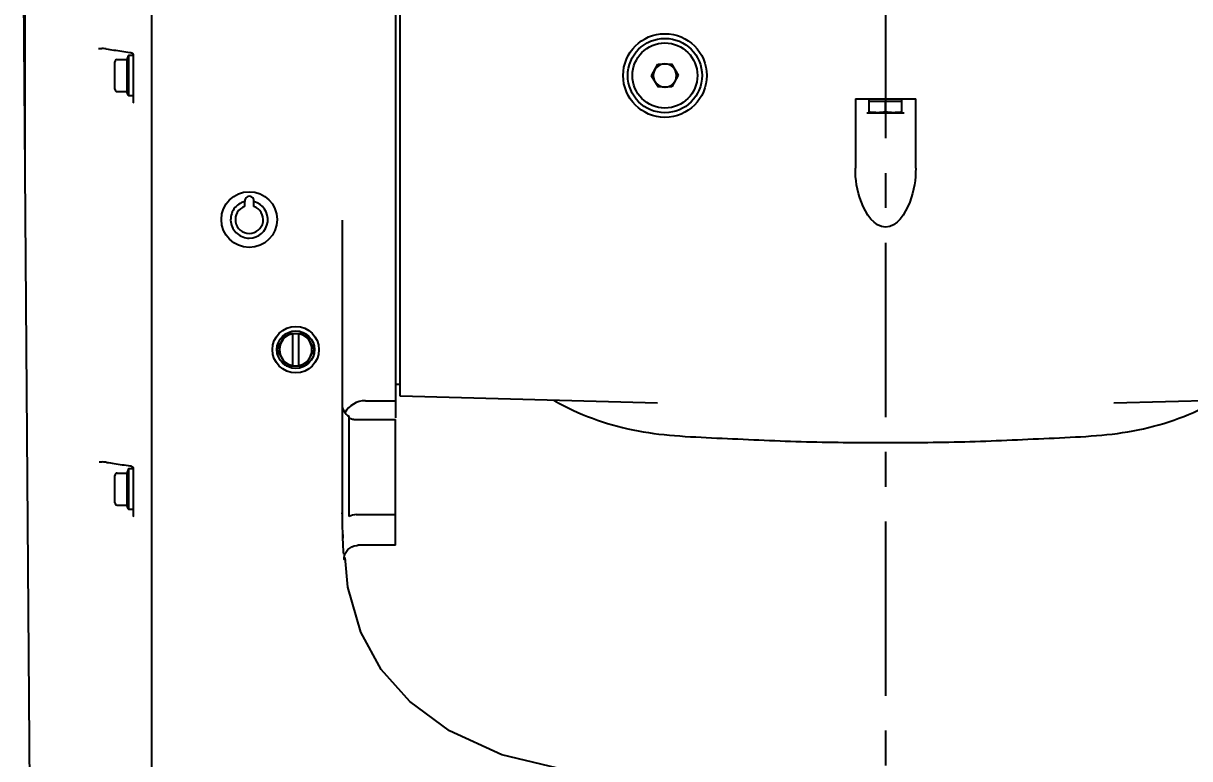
# Model space of a CAD drawing. Header units: millimetres. Extents: x 5828 to 6704, y 123 to 421.
# Drawn here: x 6493.7 to 6506.25, y 268.42 to 276.33 of the extents above; entities that cross this region are included whole.
import ezdxf

# ---------------------------------------------------------------- set-up
doc = ezdxf.new("R2010")
doc.units = ezdxf.units.MM
doc.linetypes.add('BANKLINE1', pattern=[5.5, 4, -1.5])
doc.linetypes.add('CENTER', pattern=[0.6, 0.375, -0.075, 0.075, -0.075])
for name, color, linetype in [('00_COMPONENTS', 7, 'BANKLINE1'), ('DIM', 7, 'Continuous'), ('外形图', 7, 'Continuous')]:
    doc.layers.add(name, color=color, linetype=linetype)
doc.styles.add('微软雅黑', font='msyh.ttc', dxfattribs={"height": 2.1})
doc.dimstyles.new('尺寸标注_1_20比例', dxfattribs={"dimtxt": 2.1, "dimasz": 1.7, "dimexe": 0.5, "dimexo": 0.4, "dimgap": 0.5, "dimtad": 1, "dimdec": 1, "dimlfac": 20, "dimdsep": 46, "dimtxsty": '微软雅黑', "dimcen": 0.09, "dimadec": 0, "dimazin": 0, "dimtp": 0.01, "dimtm": 0.01, "dimtfac": 1, "dimtdec": 1, "dimtofl": 0, "dimtmove": 0, "dimatfit": 3, "dimfxl": 1, "dimtolj": 1, "dimarcsym": 0})

# ---------------------------------------------------------------- blocks, each defined once
blk = doc.blocks.new('*D1330')
at = {"layer": '00_COMPONENTS', "color": 0, "linetype": 'ByBlock', "lineweight": -2, "ltscale": 20}
for p, q in [((6493.716, 274.954), (6493.716, 294.249)), ((6512.881, 277.619), (6512.881, 294.249)), ((6495.416, 293.749), (6511.181, 293.749))]:
    blk.add_line(p, q, dxfattribs=at)
at = {"layer": '00_COMPONENTS', "color": 0}
for points in [[(6495.416, 294.033), (6495.416, 293.466), (6493.716, 293.749)], [(6511.181, 293.466), (6511.181, 294.033), (6512.881, 293.749)]]:
    blk.add_solid(points, dxfattribs=at)
at = {"layer": 'Defpoints', "color": 0}
for p in [(6512.881, 293.749), (6512.881, 277.219), (6493.716, 274.554)]:
    blk.add_point(p, dxfattribs=at)
at = {"layer": '00_COMPONENTS', "color": 0, "insert": (6503.298, 295.335), "char_height": 2.1, "attachment_point": 5, "style": '微软雅黑'}
blk.add_mtext('\\A1;\\A1;384', dxfattribs=at)
blk = doc.blocks.new('*D1364')
at = {"layer": 'Defpoints', "color": 0}
for p in [(6502.981, 286.152), (6502.981, 279.969), (6508.831, 255.844)]:
    blk.add_point(p, dxfattribs=at)
at = {"layer": 'DIM', "color": 0, "linetype": 'ByBlock', "lineweight": -2, "ltscale": 20}
for p, q in [((6502.981, 280.369), (6502.981, 286.652)), ((6508.831, 256.244), (6508.831, 286.652)), ((6501.281, 286.152), (6499.581, 286.152)), ((6508.831, 286.152), (6502.981, 286.152)), ((6510.531, 286.152), (6512.231, 286.152))]:
    blk.add_line(p, q, dxfattribs=at)
at = {"layer": 'DIM', "color": 0}
for points in [[(6501.281, 285.869), (6501.281, 286.435), (6502.981, 286.152)], [(6510.531, 286.435), (6510.531, 285.869), (6508.831, 286.152)]]:
    blk.add_solid(points, dxfattribs=at)
at = {"layer": 'DIM', "color": 0, "insert": (6505.921, 287.725), "char_height": 2.1, "attachment_point": 5, "style": '微软雅黑'}
blk.add_mtext('\\A1;\\A1;117', dxfattribs=at)

msp = doc.modelspace()

# ---------------------------------------------------------------- linework, layer by layer
at = {"layer": '00_COMPONENTS', "linetype": 'CENTER', "ltscale": 5}
msp.add_line((6502.9806, 279.9691), (6502.9806, 220.2497), dxfattribs=at)
at = {"layer": '外形图', "linetype": 'Continuous'}
for p, q in [((6495.0805, 261.6779), (6495.0805, 281.1691)), ((6497.7055, 277.5005), (6497.7055, 272.0863)), ((6497.7555, 272.3171), (6497.7555, 277.5002)), ((6493.6979, 277.0307), (6493.7871, 264.7825)), ((6494.5079, 276.0605), (6494.542, 276.0609)), ((6494.8461, 276.0183), (6494.8517, 276.0175)), ((6494.8517, 276.0175), (6494.8563, 276.0168)), ((6494.683, 275.6216), (6494.683, 275.9166)), ((6494.708, 275.9416), (6494.8132, 275.9416)), ((6494.8269, 275.9792), (6494.8132, 275.9416)), ((6494.8132, 275.9416), (6494.8132, 275.5966)), ((6494.8305, 275.9891), (6494.8305, 275.5491)), ((6494.8305, 275.9891), (6494.8803, 275.9891)), ((6494.8789, 275.9969), (6494.8805, 275.9882)), ((6494.8805, 275.9882), (6494.8805, 275.482)), ((6500.4612, 275.766), (6500.5307, 275.8925)), ((6500.5307, 275.8925), (6500.675, 275.8956)), ((6500.675, 275.8956), (6500.7498, 275.7721)), ((6500.536, 275.6426), (6500.4612, 275.766)), ((6500.7498, 275.7721), (6500.6803, 275.6456)), ((6500.6803, 275.6456), (6500.536, 275.6426)), ((6494.708, 275.5966), (6494.8132, 275.5966)), ((6494.8269, 275.5589), (6494.8132, 275.5966)), ((6494.8805, 275.5491), (6494.8305, 275.5491)), ((6502.6556, 275.5191), (6502.6556, 274.7718)), ((6502.6556, 275.5191), (6503.3056, 275.5191)), ((6502.8056, 275.3697), (6502.8056, 275.5191)), ((6503.1556, 275.3697), (6503.1556, 275.5191)), ((6503.3056, 274.7718), (6503.3056, 275.5191)), ((6502.8056, 275.4941), (6503.1556, 275.4941)), ((6502.9806, 275.3763), (6502.9806, 275.4941)), ((6502.7785, 275.3691), (6503.1826, 275.3691)), ((6502.8056, 275.3697), (6502.8081, 275.3691)), ((6503.153, 275.3691), (6502.8081, 275.3691)), ((6503.153, 275.3691), (6503.1556, 275.3697)), ((6496.0805, 274.4186), (6496.0805, 274.3605)), ((6496.1805, 274.3605), (6496.1805, 274.4186)), ((6497.1305, 274.2116), (6497.1305, 271.053)), ((6496.5294, 272.994), (6496.4284, 272.819)), ((6496.5294, 272.994), (6496.7315, 272.994)), ((6496.6005, 272.644), (6496.6005, 272.994)), ((6496.6605, 272.994), (6496.6605, 272.644)), ((6496.8326, 272.819), (6496.7315, 272.994)), ((6496.4284, 272.819), (6496.5294, 272.644)), ((6496.7315, 272.644), (6496.8326, 272.819)), ((6496.5294, 272.644), (6496.7315, 272.644)), ((6497.7555, 272.444), (6497.7055, 272.444)), ((6497.3805, 272.269), (6497.7055, 272.269)), ((6500.5238, 272.2446), (6497.7555, 272.3171)), ((6500.5239, 272.2446), (6500.5238, 272.2446)), ((6505.4374, 272.2446), (6505.4373, 272.2446)), ((6508.0056, 272.3118), (6505.4374, 272.2446)), ((6497.2055, 271.0239), (6497.2055, 272.0991)), ((6497.2805, 272.0669), (6497.7055, 272.0669)), ((6497.7055, 270.7135), (6497.7055, 272.0669)), ((6494.5134, 271.6102), (6494.5476, 271.6106)), ((6494.708, 271.4915), (6494.8132, 271.4915)), ((6494.8269, 271.5291), (6494.8132, 271.4915)), ((6494.8132, 271.4915), (6494.8132, 271.1465)), ((6494.8305, 271.539), (6494.8305, 271.099)), ((6494.8305, 271.539), (6494.8805, 271.539)), ((6494.8461, 271.5689), (6494.8518, 271.5681)), ((6494.8518, 271.5681), (6494.8563, 271.5675)), ((6494.8789, 271.5476), (6494.8805, 271.5388)), ((6494.8805, 271.5388), (6494.8805, 271.0326)), ((6494.683, 271.1715), (6494.683, 271.4665)), ((6494.708, 271.1465), (6494.8132, 271.1465)), ((6494.8269, 271.1089), (6494.8132, 271.1465)), ((6494.8805, 271.099), (6494.8305, 271.099)), ((6497.1309, 271.0531), (6497.1308, 271.062)), ((6497.282, 271.0435), (6497.7055, 271.0435)), ((6497.7055, 270.7134), (6497.3005, 270.7134)), ((6497.1919, 270.2618), (6497.1616, 270.5817))]:
    msp.add_line(p, q, dxfattribs=at)
for points in [[(6494.8563, 276.0168), (6494.8626, 276.0148), (6494.8678, 276.0117), (6494.8722, 276.0079), (6494.8759, 276.0031), (6494.8789, 275.9969)], [(6494.8805, 275.482), (6494.8792, 275.4743), (6494.8775, 275.4707)], [(6494.8563, 271.5675), (6494.8626, 271.5655), (6494.8678, 271.5624), (6494.8722, 271.5585), (6494.8759, 271.5538), (6494.8789, 271.5476)], [(6494.8805, 271.0326), (6494.8792, 271.0249), (6494.8775, 271.0213)], [(6497.1506, 270.562), (6497.1506, 270.5617), (6497.1506, 270.5661), (6497.1518, 270.5826), (6497.1562, 270.6042), (6497.1642, 270.6261), (6497.1761, 270.6473)], [(6497.1761, 270.6473), (6497.192, 270.667), (6497.2117, 270.6843)], [(6497.2117, 270.6843), (6497.2348, 270.6983), (6497.261, 270.7081), (6497.2898, 270.713), (6497.3005, 270.7134)], [(6502.9806, 268.1626), (6500.7786, 268.1769), (6499.6142, 268.2751), (6498.8491, 268.4606), (6498.2867, 268.7178), (6497.8579, 269.0311), (6497.5511, 269.378), (6497.3313, 269.7794), (6497.1919, 270.2618)]]:
    msp.add_lwpolyline(points, dxfattribs=at)
for centre, radius in [((6500.6055, 275.7691), 0.45), ((6500.6055, 275.7691), 0.4), ((6500.6055, 275.7691), 0.35), ((6496.1305, 274.219), 0.3), ((6496.6305, 272.819), 0.25), ((6496.6305, 272.819), 0.2021)]:
    msp.add_circle(centre, radius, dxfattribs=at)
for centre, radius, start, end in [((6494.5277, 275.66), 0.4012, 82.7167, 87.94919), ((6494.5242, 275.6303), 0.431, 81.32825, 82.76071), ((6496.5987, 288.7344), 12.8363, 260.99333, 261.36439), ((6496.7284, 289.5883), 13.7, 261.36436, 261.73749), ((6496.8527, 290.444), 14.5647, 261.73714, 262.08097), ((6494.708, 275.9166), 0.025, 90, 180), ((6494.841, 275.9741), 0.015, 134.44366, 160), ((6500.6055, 275.7691), 0.125, 91.21135, 270.0553), ((6500.6055, 275.7691), 0.125, 271.21135, 90.0553), ((6494.708, 275.6216), 0.025, 180, 270), ((6494.841, 275.5641), 0.015, 200, 225.55634), ((6502.9165, 276.0937), 0.726, 261.21171, 262.51846), ((6503.0446, 276.0937), 0.726, 277.48154, 278.78829), ((6496.1305, 274.419), 0.05, 352.91668, 187.82504), ((6496.1305, 274.219), 0.2, 270.03097, 75.64923), ((6496.1305, 274.219), 0.15, 109.47122, 70.52878), ((6496.6305, 272.819), 0.175, 99.87089, 260.12911), ((6496.6305, 272.819), 0.175, 279.87089, 80.12911), ((6497.3805, 272.019), 0.25, 90, 151.62229), ((6497.2805, 272.229), 0.15, 180, 240), ((6494.5332, 271.2071), 0.4038, 82.72647, 87.94969), ((6494.5296, 271.1765), 0.4346, 81.35537, 82.77166), ((6496.6063, 284.3363), 12.8881, 261.02138, 261.38316), ((6496.7329, 285.1716), 13.7329, 261.38314, 261.74755), ((6494.708, 271.4665), 0.025, 90, 180), ((6496.8542, 286.0073), 14.5773, 261.74721, 262.08215), ((6494.841, 271.524), 0.015, 134.44366, 160), ((6494.708, 271.1715), 0.025, 180, 270), ((6494.841, 271.114), 0.015, 200, 225.55634), ((6517.8295, 271.1437), 20.699, 179.99225, 180.36991), ((6505.9056, 271.1318), 8.7751, 180.51402, 181.17254), ((6510.6715, 271.0965), 13.5408, 180.36574, 180.77128), ((6511.2363, 271.1375), 14.1058, 180.46448, 180.71881), ((6503.9948, 271.0833), 6.8636, 181.88265, 182.4578)]:
    msp.add_arc(centre, radius, start, end, dxfattribs=at)
for points in [[(6502.9806, 275.3763), (6502.9516, 275.3718), (6502.9223, 275.3691), (6502.8931, 275.3691)], [(6503.0681, 275.3691), (6503.0388, 275.3691), (6503.0095, 275.3718), (6502.9806, 275.3763)], [(6502.8931, 275.3691), (6502.8693, 275.3691), (6502.8455, 275.3709), (6502.8219, 275.374)], [(6503.1392, 275.374), (6503.1156, 275.3709), (6503.0918, 275.3691), (6503.0681, 275.3691)], [(6496.0173, 274.3846), (6495.9971, 274.371), (6495.9793, 274.3531), (6495.9655, 274.333)], [(6496.0788, 274.4119), (6496.0571, 274.4063), (6496.0359, 274.3971), (6496.0173, 274.3846)], [(6495.999, 274.0676), (6496.0342, 274.0369), (6496.0838, 274.0191), (6496.1306, 274.0191)], [(6497.282, 271.0435), (6497.2557, 271.0435), (6497.2285, 271.0366), (6497.2055, 271.0239)]]:
    msp.add_open_spline(points, degree=3, dxfattribs=at)
for points, knots in [([(6502.9806, 274.1377), (6502.8555, 274.1377), (6502.6863, 274.4186), (6502.6556, 274.6485), (6502.6556, 274.7718)], [0, 0, 0, 0, 0.5035734, 1, 1, 1, 1]), ([(6503.3056, 274.7718), (6503.3056, 274.6485), (6503.2749, 274.4186), (6503.1056, 274.1377), (6502.9806, 274.1377)], [0, 0, 0, 0, 0.4964236, 1, 1, 1, 1]), ([(6495.9655, 274.333), (6495.9384, 274.2937), (6495.9123, 274.1915), (6495.963, 274.099), (6495.999, 274.0676)], [0, 0, 0, 0, 0.500096, 1, 1, 1, 1]), ([(6499.4126, 272.2706), (6499.6757, 272.1231), (6500.2548, 271.9075), (6501.1655, 271.8696), (6502.0715, 271.8241), (6502.6776, 271.819), (6502.9806, 271.819)], [0, 0, 0, 0, 0.2492803, 0.4993846, 0.7495949, 1, 1, 1, 1]), ([(6502.9806, 271.819), (6503.2836, 271.819), (6503.8899, 271.8241), (6504.7962, 271.8693), (6505.707, 271.9078), (6506.2864, 272.1233), (6506.5493, 272.2711)], [0, 0, 0, 0, 0.2504057, 0.5006203, 0.7507213, 1, 1, 1, 1]), ([(6497.2055, 272.0856), (6497.2111, 272.0826), (6497.2227, 272.0773), (6497.235, 272.0735), (6497.2412, 272.0719)], [0, 0, 0, 0, 0.49629, 1, 1, 1, 1]), ([(6497.2412, 272.0719), (6497.2476, 272.0703), (6497.2607, 272.0678), (6497.2739, 272.0669), (6497.2805, 272.0669)], [0, 0, 0, 0, 0.5015689, 1, 1, 1, 1]), ([(6497.1319, 270.9142), (6497.1323, 270.885), (6497.1342, 270.7859), (6497.138, 270.6867), (6497.1439, 270.617)], [0, 0, 0, 0, 0.2942065, 1, 1, 1, 1])]:
    msp.add_open_spline(points, degree=3, knots=knots, dxfattribs=at)

# ---------------------------------------------------------------- dimensions: what is measured, and where the dimension line sits
at = {"layer": '00_COMPONENTS', "linetype": 'ByBlock', "ltscale": 20}
dim = msp.add_linear_dim(base=(6512.8807, 293.7493), p1=(6493.716, 274.554), p2=(6512.8807, 277.2191), text='\\A1;384', dimstyle='尺寸标注_1_20比例', dxfattribs=at)
dim.commit()
dim.dimension.update_dxf_attribs({"geometry": '*D1330', "text_midpoint": (6503.2983, 293.7493), "dimtype": 160})
at = {"layer": 'DIM', "linetype": 'ByBlock', "ltscale": 20}
dim = msp.add_linear_dim(base=(6502.9806, 286.152), p1=(6508.8306, 255.8438), p2=(6502.9806, 279.9691), text='\\A1;117', dimstyle='尺寸标注_1_20比例', dxfattribs=at)
dim.commit()
dim.dimension.update_dxf_attribs({"geometry": '*D1364', "text_midpoint": (6505.9211, 286.152), "dimtype": 160})

doc.saveas('drawing.dxf')
